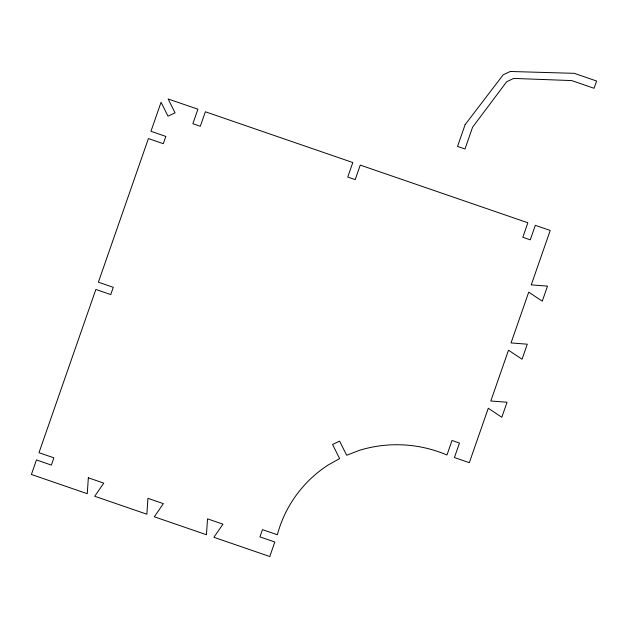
<?xml version="1.0" encoding="UTF-8"?>
<svg xmlns="http://www.w3.org/2000/svg" width="628" height="628" viewBox="0 0 628 628"><rect width="100%" height="100%" fill="white"/><g stroke="black" fill="none" stroke-linecap="round" stroke-linejoin="round"><path stroke-width="0.94" d="M88.336 477.814L87.268 493.702L31.4 474.47L36.455 459.955L51.355 465.081L53.882 457.828L38.983 452.702L95.856 289.445L110.756 294.579L113.283 287.318L98.384 282.192L148.42 138.56L163.319 143.686L165.847 136.433L150.948 131.299L161.058 102.278L168.021 116.164L175.079 112.844L168.116 98.957L197.914 109.217L192.859 123.724L200.308 126.291L205.364 111.776L352.803 162.534L347.747 177.049L355.197 179.616L360.252 165.101L527.865 222.767L522.81 237.282L530.26 239.849L535.315 225.334L550.214 230.46L531.257 284.892L547.506 286.132L542.27 301.165L528.729 292.146L511.027 342.943L527.285 344.183L522.049 359.216L508.499 350.204L490.806 401.002L507.063 402.234L501.819 417.275L488.278 408.255L469.32 462.679L454.421 457.553L459.476 443.038L452.027 440.471L446.971 454.986A125.176 122.06 14.9 0 0 359.569 450.292L346.68 455.269L339.591 441.131L332.542 444.451L339.622 458.589L327.612 465.317A125.176 122.06 14.9 0 0 277.356 534.758L262.457 529.632L259.929 536.885L274.829 542.019L269.773 556.526L213.905 537.293L222.956 524.16L207.523 518.846L206.455 534.734L154.315 516.781L163.358 503.64L147.925 498.326L146.866 514.214L94.718 496.269L103.769 483.128L88.336 477.814M465.12 124.658L457.537 146.426L464.987 148.993L472.57 127.225L506.678 81.734L513.735 78.414L571.723 80.588L594.072 88.281L596.6 81.028L574.251 73.335L510.258 71.474L503.201 74.787L465.12 124.658"/></g></svg>
